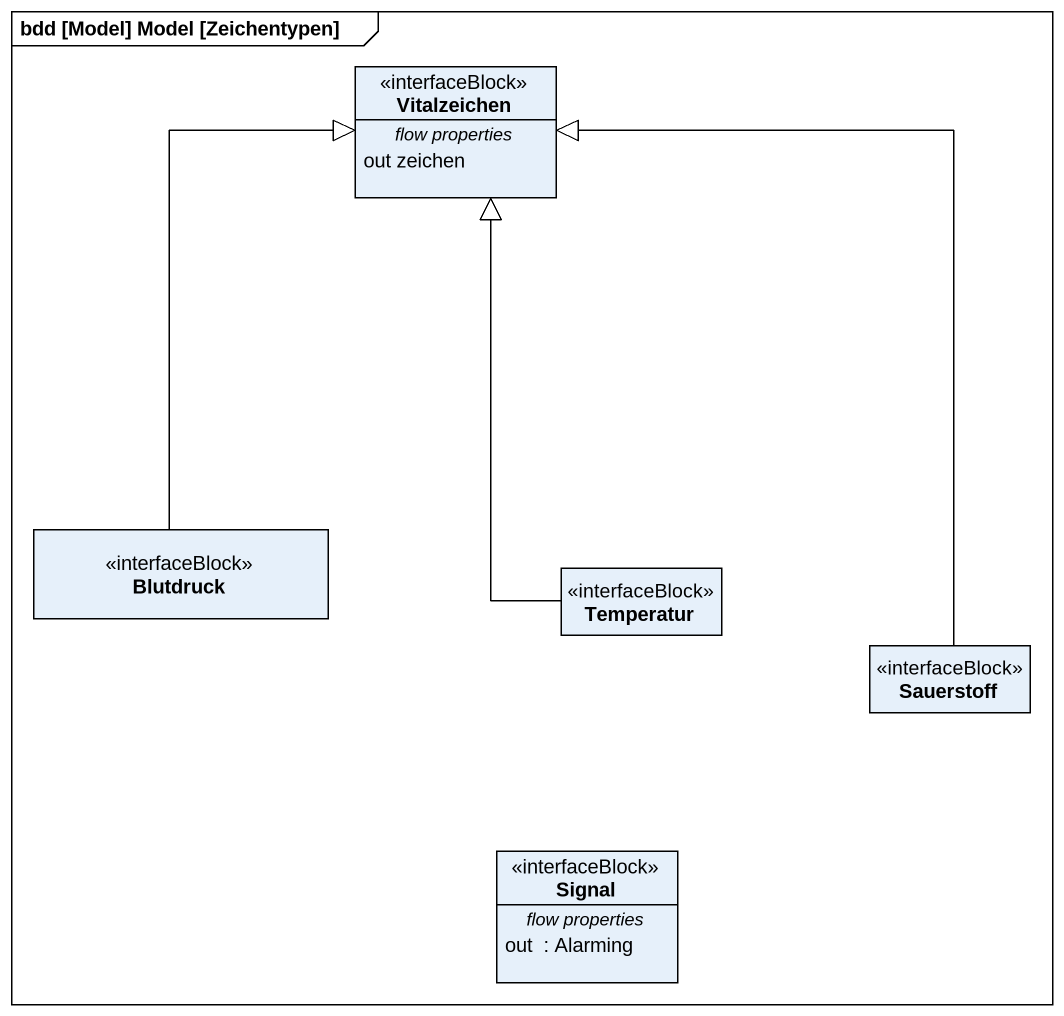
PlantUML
@startuml
mainframe bdd [Model] Model [Zeichentypen]
hide circle
hide empty members
class Vitalzeichen <<interfaceBlock>> {
  -- flow properties --
  out zeichen
}
class Blutdruck <<interfaceBlock>>
class Temperatur <<interfaceBlock>>
class Sauerstoff <<interfaceBlock>>
class Signal <<interfaceBlock>> {
  -- flow properties --
  out  : Alarming
}
Blutdruck -up-|> Vitalzeichen
Temperatur -up-|> Vitalzeichen
Sauerstoff -up-|> Vitalzeichen
@enduml
